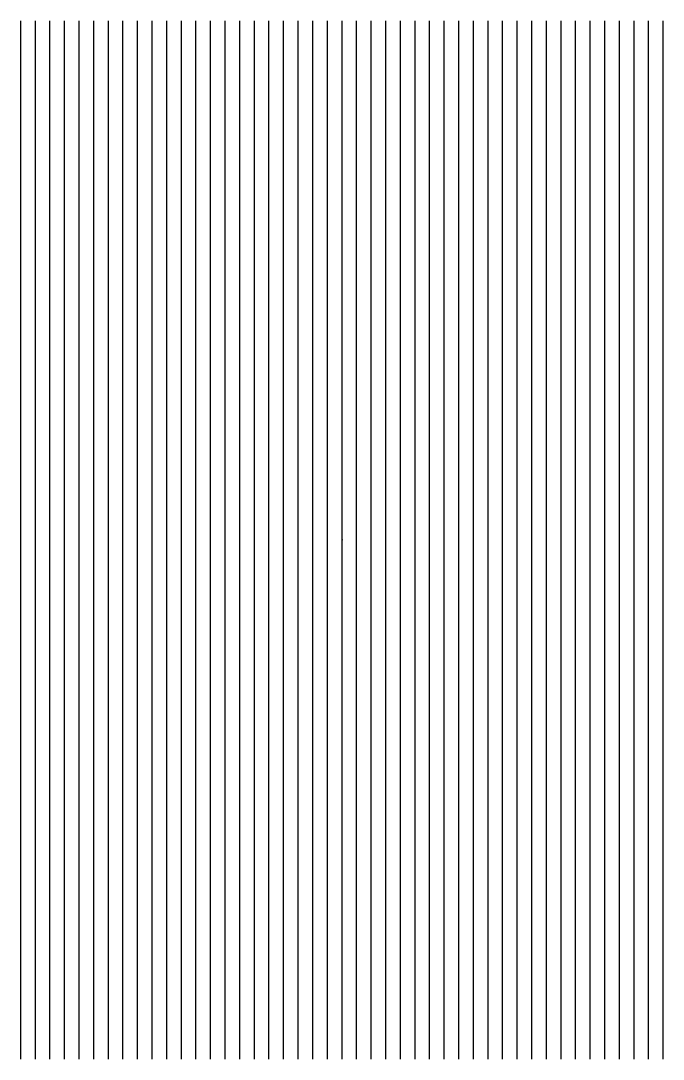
# Model space of a CAD drawing. Header units: millimetres. Extents: x -244126 to 368105, y -173968 to 259060.
# Drawn here: x 19752 to 21952, y 27486 to 31041 of the extents above; entities that cross this region are included whole.
import ezdxf

# ---------------------------------------------------------------- set-up
doc = ezdxf.new("R2010")
doc.units = ezdxf.units.MM
doc.header["$MEASUREMENT"] = 0
doc.layers.add('A04_TUBE SERIES', color=7, linetype='Continuous')

# ---------------------------------------------------------------- blocks, each defined once
blk = doc.blocks.new('*U4219')
at = {"color": 0, "linetype": 'ByBlock'}
for points in [[(-1100, -1777.8), (-1100, 1777.8)], [(-1050, -1777.8), (-1050, 1777.8)], [(-1000, -1777.8), (-1000, 1777.8)], [(-950, -1777.8), (-950, 1777.8)], [(-900, -1777.8), (-900, 1777.8)], [(-850, -1777.8), (-850, 1777.8)], [(-800, -1777.8), (-800, 1777.8)], [(-750, -1777.8), (-750, 1777.8)], [(-700, -1777.8), (-700, 1777.8)], [(-650, -1777.8), (-650, 1777.8)], [(-600, -1777.8), (-600, 1777.8)], [(-550, -1777.8), (-550, 1777.8)], [(-500, -1777.8), (-500, 1777.8)], [(-450, -1777.8), (-450, 1777.8)], [(-400, -1777.8), (-400, 1777.8)], [(-350, -1777.8), (-350, 1777.8)], [(-300, -1777.8), (-300, 1777.8)], [(-250, -1777.8), (-250, 1777.8)], [(-200, -1777.8), (-200, 1777.8)], [(-150, -1777.8), (-150, 1777.8)], [(-100, -1777.8), (-100, 1777.8)], [(-50, -1777.8), (-50, 1777.8)], [(0, -1777.8), (0, 1777.8)], [(50, -1777.8), (50, 1777.8)], [(100, -1777.8), (100, 1777.8)], [(150, -1777.8), (150, 1777.8)], [(200, -1777.8), (200, 1777.8)], [(250, -1777.8), (250, 1777.8)], [(300, -1777.8), (300, 1777.8)], [(350, -1777.8), (350, 1777.8)], [(400, -1777.8), (400, 1777.8)], [(450, -1777.8), (450, 1777.8)], [(500, -1777.8), (500, 1777.8)], [(550, -1777.8), (550, 1777.8)], [(600, -1777.8), (600, 1777.8)], [(650, -1777.8), (650, 1777.8)], [(700, -1777.8), (700, 1777.8)], [(750, -1777.8), (750, 1777.8)], [(800, -1777.8), (800, 1777.8)], [(850, -1777.8), (850, 1777.8)], [(900, -1777.8), (900, 1777.8)], [(950, -1777.8), (950, 1777.8)], [(1000, -1777.8), (1000, 1777.8)], [(1050, -1777.8), (1050, 1777.8)], [(1100, -1777.8), (1100, 1777.8)]]:
    blk.add_lwpolyline(points, dxfattribs=at)
blk.add_point((0, 0))

msp = doc.modelspace()

# ---------------------------------------------------------------- block references
at = {"layer": 'A04_TUBE SERIES', "color": 2}
msp.add_blockref('*U4219', (20852.16869, 29263.44662), dxfattribs=at)

doc.saveas('drawing.dxf')
